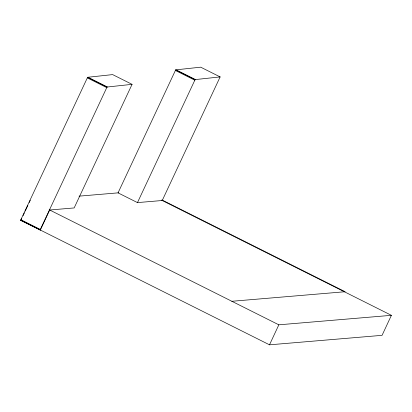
<?xml version="1.0" encoding="UTF-8"?>
<svg xmlns="http://www.w3.org/2000/svg" width="412" height="412" viewBox="0 0 412 412"><rect width="100%" height="100%" fill="white"/><g stroke="black" fill="none" stroke-linecap="round" stroke-linejoin="round"><path stroke-width="0.62" d="M20.6 220.296L40.366 229.999L49.692 210.002L74.16 207.936L132.072 84.342L112.636 74.603L87.602 77.291L20.6 220.296L20.93 220.271L21.728 218.556M23.062 215.697L24.396 212.839M25.194 211.124L27.862 205.408M29.195 202.55L30.261 200.263M269.51 344.823L278.836 324.816L391.4 315.324L382.073 335.332L269.51 344.823L20.858 220.271M40.031 230.035L107.038 87.03L132.072 84.342M175.672 69.87L118.043 192.862L137.474 202.601L162.225 200.51L220.137 76.915L200.706 67.177L175.672 69.87L195.103 79.604L220.137 76.915M137.474 202.601L195.103 79.604M79.032 196.153L118.568 192.816M231.863 301.28L345.127 291.732L161.906 199.923M175.929 69.839L195.36 79.578M175.399 70.452L194.83 80.185M87.859 77.265L107.29 87.004M87.602 77.291L107.038 87.03M87.334 77.873L106.765 87.612M161.813 200.289L391.4 315.324M49.213 209.76L278.836 324.816M20.873 219.714L40.304 229.453M20.93 220.271L40.366 229.999"/></g></svg>
